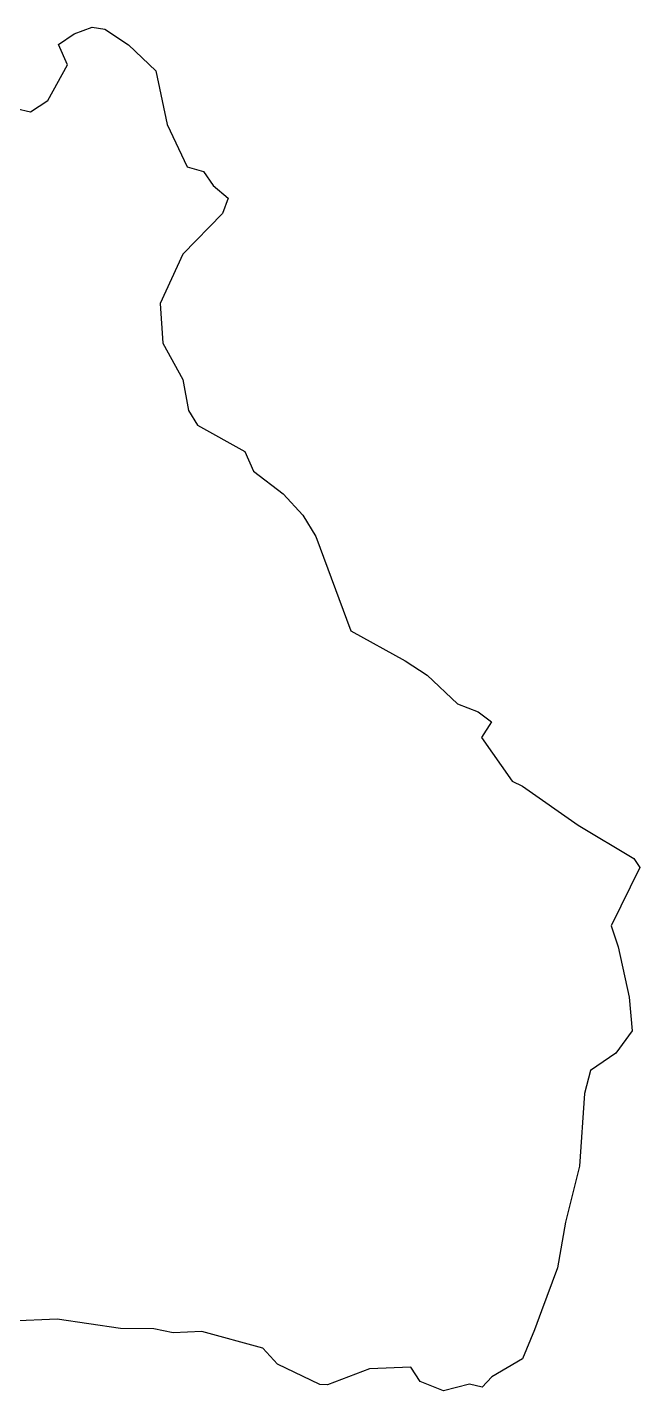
# Model space of a CAD drawing. Header units: metres. Extents: x 331007 to 335767, y 1797829 to 1802221.
# Drawn here: x 333795 to 335767, y 1797829 to 1802221 of the extents above; entities that cross this region are included whole.
import ezdxf

# ---------------------------------------------------------------- set-up
doc = ezdxf.new("R2010")
doc.units = ezdxf.units.M

msp = doc.modelspace()

# ---------------------------------------------------------------- linework, layer by layer
at = {"color": 3}
for p, q in [((333895.2, 1802165.6), (333946, 1802200.8)), ((333946, 1802200.8), (334003.4, 1802221.5)), ((334003.4, 1802221.5), (334044.6, 1802215.7)), ((334044.6, 1802215.7), (334120.5, 1802164.5)), ((333924.3, 1802100.5), (333895.2, 1802165.6)), ((334120.5, 1802164.5), (334208.5, 1802081.6)), ((333860.7, 1801985.2), (333924.3, 1802100.5)), ((334208.5, 1802081.6), (334245.3, 1801908.3)), ((333805.4, 1801949), (333860.7, 1801985.2)), ((333759.2, 1801959.6), (333805.4, 1801949)), ((334245.3, 1801908.3), (334309.1, 1801771.5)), ((334309.1, 1801771.5), (334362.4, 1801757.1)), ((334362.4, 1801757.1), (334393.4, 1801712)), ((334393.4, 1801712), (334441.3, 1801671.4)), ((334441.3, 1801671.4), (334423, 1801621.7)), ((334423, 1801621.7), (334295.3, 1801490.3)), ((334295.3, 1801490.3), (334223.1, 1801331.6)), ((334223.1, 1801331.6), (334231, 1801203.8)), ((334231, 1801203.8), (334295.2, 1801087)), ((334295.2, 1801087), (334314.2, 1800987.3)), ((334314.2, 1800987.3), (334342.6, 1800939.1)), ((334342.6, 1800939.1), (334495.7, 1800855.2)), ((334495.7, 1800855.2), (334522.9, 1800791.5)), ((334522.9, 1800791.5), (334619.3, 1800718)), ((334619.3, 1800718), (334681.8, 1800649.9)), ((334681.8, 1800649.9), (334723.6, 1800581.3)), ((334723.6, 1800581.3), (334836.7, 1800276.6)), ((334836.7, 1800276.6), (335012.2, 1800180.2)), ((335012.2, 1800180.2), (335082.9, 1800133.7)), ((335082.9, 1800133.7), (335180.2, 1800041.3)), ((335180.2, 1800041.3), (335247, 1800016.1)), ((335247, 1800016.1), (335290, 1799983.5)), ((335290, 1799983.5), (335258.2, 1799933.2)), ((335258.2, 1799933.2), (335356, 1799792.9)), ((335356, 1799792.9), (335389.9, 1799776.6)), ((335389.9, 1799776.6), (335568.8, 1799651.4)), ((335568.8, 1799651.4), (335748.8, 1799543.2)), ((335767.3, 1799514.4), (335675.2, 1799326.7)), ((335748.8, 1799543.2), (335767.3, 1799514.4)), ((335675.2, 1799326.7), (335697.4, 1799259.3)), ((335697.4, 1799259.3), (335733.1, 1799097)), ((335733.1, 1799097), (335743.3, 1798988.4)), ((335743.3, 1798988.4), (335690.8, 1798916.5)), ((335690.8, 1798916.5), (335608.6, 1798860.9)), ((335608.6, 1798860.9), (335589.3, 1798786.9)), ((335589.3, 1798786.9), (335573.1, 1798552.4)), ((335573.1, 1798552.4), (335527.8, 1798372)), ((335527.8, 1798372), (335502.4, 1798225)), ((335502.4, 1798225), (335451.3, 1798086.2)), ((333891.4, 1798059.5), (333741.2, 1798052.4)), ((334095.2, 1798028.8), (333891.4, 1798059.5)), ((335451.3, 1798086.2), (335428.8, 1798025)), ((334202, 1798028), (334095.2, 1798028.8)), ((334265, 1798015.1), (334202, 1798028)), ((334356.4, 1798019.6), (334265, 1798015.1)), ((334553.1, 1797965.4), (334356.4, 1798019.6)), ((335428.8, 1798025), (335389.3, 1797931.6)), ((334600.7, 1797914.1), (334553.1, 1797965.4)), ((335389.3, 1797931.6), (335291.2, 1797873.1)), ((334737, 1797848.5), (334600.7, 1797914.1)), ((334896.7, 1797898.9), (334762, 1797847.9)), ((335030, 1797904.6), (334896.7, 1797898.9)), ((335060, 1797858.7), (335030, 1797904.6)), ((334762, 1797847.9), (334737, 1797848.5)), ((335135.5, 1797828.8), (335060, 1797858.7)), ((335219, 1797849.6), (335135.5, 1797828.8)), ((335259.7, 1797840.2), (335219, 1797849.6)), ((335291.2, 1797873.1), (335259.7, 1797840.2))]:
    msp.add_line(p, q, dxfattribs=at)

doc.saveas('drawing.dxf')
